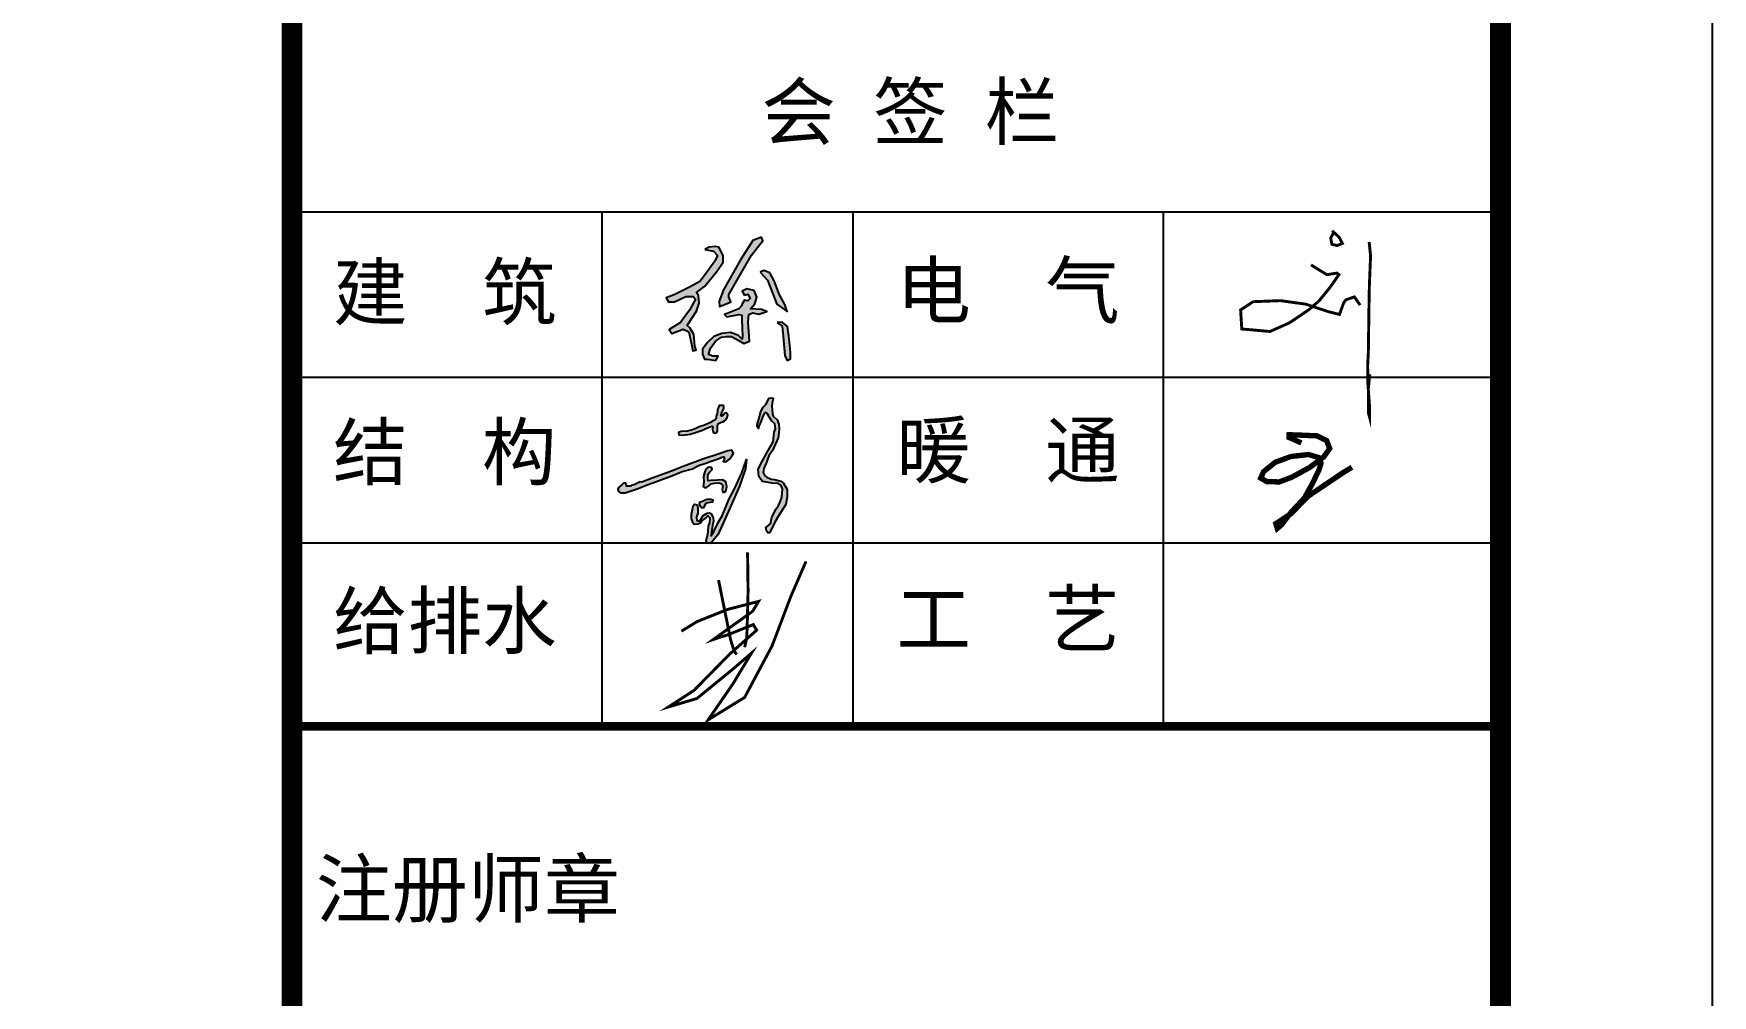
# Model space of a CAD drawing. Extents: x 1169373 to 1354985, y 649019 to 904199.
# Drawn here: x 1342315 to 1354985, y 682519 to 689782 of the extents above; entities that cross this region are included whole.
import ezdxf

# ---------------------------------------------------------------- set-up
doc = ezdxf.new("R2010")
doc.units = 0
doc.header["$LTSCALE"] = 1000
doc.header["$MEASUREMENT"] = 0
doc.layers.add('PUB_TITLE', color=4, linetype='Continuous')
doc.layers.add('图框', color=7, linetype='Continuous')
doc.styles.add('STYLE-黑体', font='simhei.ttf')
doc.styles.add('黑体', font='simhei.ttf')

msp = doc.modelspace()

# ---------------------------------------------------------------- hatches: boundary and pattern name
h = msp.add_hatch(color=256)
h.paths.add_polyline_path([(1347927, 687599), (1347965, 687572), (1347971, 687495), (1347985, 687350), (1348003, 687312), (1348028, 687326), (1348028, 687375), (1348018, 687476), (1348005, 687570), (1347964, 687602)])
h.paths.add_polyline_path([(1347797, 687979), (1347853, 687919), (1347925, 687738), (1348002, 687684), (1347984, 687735), (1347945, 687810), (1347905, 687914), (1347870, 687976), (1347825, 687993)])
h.paths.add_polyline_path([(1347681, 687806), (1347706, 687814), (1347723, 687780), (1347704, 687763), (1347679, 687768), (1347663, 687742), (1347658, 687725), (1347636, 687704), (1347548, 687669), (1347530, 687660), (1347546, 687643), (1347637, 687660), (1347660, 687655), (1347659, 687621), (1347664, 687498), (1347663, 687473), (1347634, 687502), (1347575, 687525), (1347510, 687517), (1347448, 687495), (1347398, 687447), (1347363, 687398), (1347364, 687362), (1347379, 687323), (1347400, 687323), (1347463, 687313), (1347480, 687346), (1347440, 687346), (1347408, 687358), (1347423, 687407), (1347460, 687459), (1347507, 687488), (1347544, 687494), (1347582, 687495), (1347632, 687467), (1347675, 687441), (1347717, 687459), (1347714, 687493), (1347708, 687603), (1347712, 687660), (1347740, 687674), (1347789, 687664), (1347849, 687683), (1347808, 687699), (1347725, 687702), (1347759, 687742), (1347773, 687790), (1347752, 687841), (1347697, 687854), (1347663, 687837)])
h.paths.add_polyline_path([(1347809, 688243), (1347744, 688220), (1347650, 688073), (1347521, 687847), (1347488, 687761), (1347491, 687720), (1347550, 687744), (1347577, 687756), (1347562, 687791), (1347561, 687811), (1347734, 688109), (1347796, 688189), (1347818, 688216)])
h.paths.add_polyline_path([(1347381, 688152), (1347446, 688139), (1347475, 688107), (1347456, 688062), (1347379, 687955), (1347344, 687909), (1347264, 687866), (1347154, 687811), (1347090, 687787), (1347107, 687755), (1347151, 687755), (1347237, 687797), (1347293, 687797), (1347310, 687777), (1347265, 687694), (1347197, 687601), (1347112, 687546), (1347132, 687518), (1347218, 687549), (1347260, 687529), (1347281, 687437), (1347290, 687385), (1347315, 687391), (1347306, 687422), (1347298, 687510), (1347269, 687557), (1347247, 687577), (1347317, 687686), (1347338, 687747), (1347333, 687805), (1347318, 687826), (1347378, 687871), (1347470, 687985), (1347518, 688055), (1347518, 688107), (1347487, 688168), (1347458, 688174), (1347414, 688168)])
h = msp.add_hatch(color=256)
h.paths.add_polyline_path([(1346945, 686374), (1347017, 686400), (1347144, 686446), (1347209, 686475), (1347288, 686496), (1347333, 686520), (1347387, 686538), (1347421, 686550), (1347480, 686571), (1347509, 686583), (1347525, 686586), (1347528, 686569), (1347520, 686551), (1347535, 686547), (1347544, 686551), (1347568, 686568), (1347582, 686587), (1347597, 686613), (1347584, 686637), (1347555, 686632), (1347489, 686609), (1347366, 686567), (1347216, 686512), (1347122, 686476), (1346983, 686424), (1346904, 686395), (1346892, 686398), (1346853, 686376), (1346826, 686370), (1346821, 686365), (1346789, 686365), (1346786, 686379), (1346780, 686389), (1346764, 686383), (1346755, 686375), (1346728, 686354), (1346723, 686341), (1346728, 686324), (1346743, 686313), (1346779, 686313), (1346878, 686346)])
h.paths.add_polyline_path([(1347484, 686837), (1347498, 686844), (1347516, 686849), (1347529, 686858), (1347539, 686865), (1347543, 686874), (1347550, 686883), (1347553, 686902), (1347541, 686918), (1347530, 686912), (1347519, 686900), (1347507, 686892), (1347501, 686906), (1347506, 686914), (1347512, 686926), (1347520, 686940), (1347524, 686952), (1347524, 686963), (1347521, 686972), (1347502, 686974), (1347490, 686973), (1347486, 686966), (1347482, 686954), (1347477, 686943), (1347475, 686926), (1347473, 686912), (1347467, 686891), (1347465, 686875), (1347455, 686863), (1347443, 686858), (1347423, 686844), (1347377, 686825), (1347337, 686811), (1347312, 686799), (1347288, 686790), (1347247, 686780), (1347201, 686777), (1347182, 686770), (1347185, 686751), (1347214, 686748), (1347271, 686757), (1347318, 686773), (1347364, 686786), (1347392, 686802), (1347420, 686812), (1347434, 686818), (1347440, 686812), (1347438, 686798), (1347441, 686780), (1347449, 686766), (1347459, 686764), (1347471, 686770), (1347476, 686781), (1347476, 686803), (1347477, 686823)])
h.paths.add_polyline_path([(1347405, 686404), (1347403, 686424), (1347403, 686452), (1347415, 686469), (1347436, 686490), (1347432, 686504), (1347407, 686508), (1347389, 686493), (1347379, 686464), (1347371, 686438), (1347373, 686398), (1347371, 686377), (1347368, 686361), (1347379, 686353), (1347394, 686353), (1347412, 686367), (1347426, 686382), (1347450, 686388), (1347484, 686389), (1347497, 686386), (1347511, 686378), (1347517, 686359), (1347512, 686339), (1347517, 686320), (1347527, 686319), (1347540, 686327), (1347546, 686360), (1347538, 686397), (1347515, 686411), (1347475, 686410), (1347426, 686408)], flags=17)
h.paths.add_polyline_path([(1347388, 686234), (1347403, 686238), (1347439, 686243), (1347440, 686261), (1347425, 686266), (1347397, 686266), (1347384, 686261), (1347364, 686251), (1347346, 686245), (1347341, 686230), (1347347, 686210), (1347356, 686200), (1347371, 686201), (1347375, 686213)], flags=17)
h.paths.add_polyline_path([(1347317, 686133), (1347327, 686160), (1347327, 686197), (1347322, 686222), (1347303, 686227), (1347292, 686216), (1347288, 686187), (1347280, 686152), (1347280, 686118), (1347292, 686085), (1347300, 686075), (1347328, 686077), (1347347, 686085), (1347363, 686107), (1347379, 686118), (1347391, 686127), (1347404, 686139), (1347421, 686123), (1347418, 686086), (1347408, 686062), (1347406, 686019), (1347397, 685979), (1347391, 685954), (1347398, 685933), (1347419, 685931), (1347442, 685951), (1347479, 685996), (1347519, 686084), (1347570, 686198), (1347643, 686365), (1347687, 686494), (1347695, 686566), (1347661, 686465), (1347604, 686345), (1347564, 686268), (1347511, 686140), (1347483, 686094), (1347449, 686023), (1347428, 685989), (1347430, 686020), (1347438, 686067), (1347447, 686100), (1347444, 686125), (1347432, 686152), (1347415, 686163), (1347397, 686160), (1347369, 686142), (1347356, 686123), (1347337, 686100), (1347320, 686105)])
msp.add_hatch(color=256).paths.add_polyline_path([(1347833, 686443), (1347820, 686468), (1347827, 686497), (1347843, 686539), (1347864, 686592), (1347891, 686633), (1347933, 686729), (1347940, 686766), (1347941, 686798), (1347939, 686832), (1347926, 686866), (1347897, 686892), (1347891, 686909), (1347888, 686944), (1347885, 686969), (1347888, 686990), (1347896, 687029), (1347885, 687032), (1347865, 687028), (1347842, 686982), (1347819, 686957), (1347801, 686921), (1347789, 686867), (1347776, 686830), (1347776, 686812), (1347786, 686800), (1347789, 686816), (1347805, 686858), (1347816, 686886), (1347832, 686917), (1347841, 686921), (1347851, 686912), (1347873, 686875), (1347887, 686855), (1347910, 686836), (1347915, 686797), (1347905, 686772), (1347897, 686699), (1347848, 686617), (1347817, 686556), (1347783, 686492), (1347789, 686436), (1347797, 686422), (1347815, 686400), (1347890, 686386), (1347935, 686385), (1347957, 686369), (1347966, 686343), (1347962, 686282), (1347949, 686245), (1347937, 686219), (1347919, 686194), (1347885, 686129), (1347877, 686079), (1347841, 686051), (1347845, 686027), (1347856, 686011), (1347868, 686011), (1347881, 686034), (1347908, 686093), (1347935, 686135), (1347970, 686190), (1347992, 686226), (1348003, 686284), (1348003, 686339), (1347975, 686388), (1347953, 686402), (1347906, 686414), (1347882, 686416), (1347849, 686433)])

# ---------------------------------------------------------------- linework, layer by layer
for points in [[(1347809, 688243), (1347744, 688220), (1347650, 688073), (1347521, 687847), (1347488, 687761), (1347491, 687720), (1347550, 687744), (1347577, 687756), (1347562, 687791), (1347561, 687811), (1347734, 688109), (1347796, 688189), (1347818, 688216), (1347809, 688243)], [(1347381, 688152), (1347446, 688139), (1347475, 688107), (1347456, 688062), (1347379, 687955), (1347344, 687909), (1347264, 687866), (1347154, 687811), (1347090, 687787), (1347107, 687755), (1347151, 687755), (1347237, 687797), (1347293, 687797), (1347310, 687777), (1347265, 687694), (1347197, 687601), (1347112, 687546), (1347132, 687518), (1347218, 687549), (1347260, 687529), (1347281, 687437), (1347290, 687385), (1347315, 687391), (1347306, 687422), (1347298, 687510), (1347269, 687557), (1347247, 687577), (1347317, 687686), (1347338, 687747), (1347333, 687805), (1347318, 687826), (1347378, 687871), (1347470, 687985), (1347518, 688055), (1347518, 688107), (1347487, 688168), (1347458, 688174), (1347414, 688168), (1347381, 688152)], [(1347797, 687979), (1347853, 687919), (1347925, 687738), (1348002, 687684), (1347984, 687735), (1347945, 687810), (1347905, 687914), (1347870, 687976), (1347825, 687993), (1347797, 687979)], [(1347681, 687806), (1347706, 687814), (1347706, 687814), (1347723, 687780), (1347704, 687763), (1347679, 687768), (1347663, 687742), (1347658, 687725), (1347636, 687704), (1347548, 687669), (1347530, 687660), (1347546, 687643), (1347546, 687643), (1347637, 687660), (1347660, 687655), (1347659, 687621), (1347664, 687498), (1347663, 687473), (1347634, 687502), (1347575, 687525), (1347510, 687517), (1347448, 687495), (1347398, 687447), (1347363, 687398), (1347364, 687362), (1347379, 687323), (1347400, 687323), (1347463, 687313), (1347480, 687346), (1347440, 687346), (1347408, 687358), (1347423, 687407), (1347460, 687459), (1347507, 687488), (1347544, 687494), (1347582, 687495), (1347632, 687467), (1347675, 687441), (1347717, 687459), (1347714, 687493), (1347708, 687603), (1347712, 687660), (1347740, 687674), (1347789, 687664), (1347849, 687683), (1347808, 687699), (1347725, 687702), (1347759, 687742), (1347773, 687790), (1347752, 687841), (1347697, 687854), (1347663, 687837), (1347681, 687806)], [(1347927, 687599), (1347965, 687572), (1347971, 687495), (1347985, 687350), (1348003, 687312), (1348028, 687326), (1348028, 687375), (1348018, 687476), (1348005, 687570), (1347964, 687602), (1347927, 687599)], [(1347388, 686234), (1347375, 686213), (1347371, 686201), (1347356, 686200), (1347347, 686210), (1347341, 686230), (1347346, 686245), (1347364, 686251), (1347384, 686261), (1347397, 686266), (1347425, 686266), (1347440, 686261), (1347439, 686243), (1347403, 686238), (1347388, 686234), (1347388, 686234)]]:
    msp.add_lwpolyline(points)
for points, const_width in [([(1352115, 688293), (1352168, 688243), (1352192, 688197), (1352154, 688181), (1352113, 688190), (1352104, 688238), (1352123, 688274)], 22), ([(1352394, 688208), (1352405, 688103), (1352396, 687889), (1352393, 687736), (1352388, 687372), (1352383, 687279), (1352384, 687145), (1352396, 686983), (1352396, 686889), (1352389, 686915), (1352388, 687102), (1352399, 687209)], 22), ([(1351955, 688035), (1352075, 687961), (1352151, 687973), (1352166, 687961), (1352097, 687863), (1352017, 687764), (1351940, 687697), (1351795, 687599), (1351646, 687532), (1351433, 687551), (1351424, 687695), (1351519, 687757), (1351725, 687765), (1351917, 687738), (1352082, 687683), (1352170, 687661), (1352202, 687748), (1352218, 687771), (1352283, 687793), (1352326, 687731)], 22), ([(1351883, 686691), (1351789, 686732), (1351790, 686752), (1351839, 686751), (1352000, 686744), (1352074, 686707), (1352096, 686648), (1352051, 686585), (1351946, 686506), (1351811, 686432), (1351715, 686396), (1351621, 686399), (1351576, 686425), (1351597, 686473), (1351686, 686545), (1351804, 686588), (1351935, 686603), (1352011, 686581), (1352031, 686537), (1352015, 686486), (1351967, 686386), (1351905, 686274), (1351805, 686167), (1351734, 686074), (1351701, 686045), (1351690, 686081), (1351805, 686157), (1351930, 686286), (1352191, 686462), (1352264, 686507)], 40.8), ([(1347703, 685864), (1347707, 685572), (1347701, 685333), (1347697, 685216), (1347681, 685148)], 22), ([(1347204, 685269), (1347321, 685341), (1347554, 685434), (1347786, 685494), (1347742, 685420), (1347444, 685206), (1347554, 685242), (1347746, 685319), (1347772, 685277), (1347567, 685095), (1347299, 684822), (1347106, 684697), (1347321, 684761), (1347595, 684985), (1347733, 685104), (1347593, 684872), (1347406, 684600), (1347681, 684769), (1347888, 685158), (1348029, 685530), (1348144, 685796)], 22), ([(1347484, 685655), (1347575, 685206), (1347601, 685120), (1347621, 685093)], 22)]:
    msp.add_lwpolyline(points, dxfattribs=dict(const_width=const_width))
for points in [[(1347288, 686790), (1347247, 686780), (1347201, 686777), (1347182, 686770), (1347185, 686751), (1347214, 686748), (1347271, 686757), (1347318, 686773), (1347364, 686786), (1347392, 686802), (1347420, 686812), (1347434, 686818), (1347434, 686818), (1347440, 686812), (1347438, 686798), (1347441, 686780), (1347449, 686766), (1347459, 686764), (1347471, 686770), (1347476, 686781), (1347476, 686803), (1347477, 686823), (1347484, 686837), (1347498, 686844), (1347516, 686849), (1347529, 686858), (1347539, 686865), (1347543, 686874), (1347550, 686883), (1347553, 686902), (1347541, 686918), (1347530, 686912), (1347519, 686900), (1347507, 686892), (1347507, 686892), (1347507, 686892), (1347501, 686906), (1347506, 686914), (1347512, 686926), (1347520, 686940), (1347524, 686952), (1347524, 686963), (1347521, 686972), (1347502, 686974), (1347490, 686973), (1347486, 686966), (1347482, 686954), (1347477, 686943), (1347475, 686926), (1347473, 686912), (1347467, 686891), (1347465, 686875), (1347455, 686863), (1347443, 686858), (1347423, 686844), (1347377, 686825), (1347337, 686811), (1347312, 686799), (1347288, 686790)], [(1347832, 686917), (1347816, 686886), (1347805, 686858), (1347789, 686816), (1347786, 686800), (1347776, 686812), (1347776, 686830), (1347789, 686867), (1347801, 686921), (1347819, 686957), (1347842, 686982), (1347865, 687028), (1347885, 687032), (1347896, 687029), (1347888, 686990), (1347885, 686969), (1347888, 686944), (1347891, 686909), (1347897, 686892), (1347926, 686866), (1347939, 686832), (1347941, 686798), (1347940, 686766), (1347933, 686729), (1347891, 686633), (1347864, 686592), (1347843, 686539), (1347827, 686497), (1347820, 686468), (1347833, 686443), (1347849, 686433), (1347882, 686416), (1347906, 686414), (1347953, 686402), (1347975, 686388), (1348003, 686339), (1348003, 686284), (1347992, 686226), (1347970, 686190), (1347935, 686135), (1347908, 686093), (1347881, 686034), (1347868, 686011), (1347856, 686011), (1347845, 686027), (1347841, 686051), (1347877, 686079), (1347885, 686129), (1347919, 686194), (1347937, 686219), (1347949, 686245), (1347962, 686282), (1347966, 686343), (1347957, 686369), (1347935, 686385), (1347890, 686386), (1347815, 686400), (1347797, 686422), (1347789, 686436), (1347783, 686492), (1347817, 686556), (1347848, 686617), (1347897, 686699), (1347905, 686772), (1347915, 686797), (1347910, 686836), (1347887, 686855), (1347873, 686875), (1347851, 686912), (1347841, 686921), (1347832, 686917)], [(1346892, 686398), (1346853, 686376), (1346826, 686370), (1346821, 686365), (1346789, 686365), (1346786, 686379), (1346780, 686389), (1346764, 686383), (1346755, 686375), (1346728, 686354), (1346723, 686341), (1346728, 686324), (1346743, 686313), (1346779, 686313), (1346878, 686346), (1346945, 686374), (1347017, 686400), (1347144, 686446), (1347209, 686475), (1347288, 686496), (1347333, 686520), (1347387, 686538), (1347421, 686550), (1347480, 686571), (1347509, 686583), (1347525, 686586), (1347528, 686569), (1347520, 686551), (1347535, 686547), (1347544, 686551), (1347568, 686568), (1347582, 686587), (1347597, 686613), (1347584, 686637), (1347555, 686632), (1347489, 686609), (1347366, 686567), (1347216, 686512), (1347122, 686476), (1346983, 686424), (1346904, 686395), (1346892, 686398)], [(1347280, 686118), (1347280, 686152), (1347288, 686187), (1347292, 686216), (1347303, 686227), (1347322, 686222), (1347327, 686197), (1347327, 686160), (1347317, 686133), (1347320, 686105), (1347337, 686100), (1347356, 686123), (1347369, 686142), (1347397, 686160), (1347415, 686163), (1347432, 686152), (1347444, 686125), (1347447, 686100), (1347438, 686067), (1347430, 686020), (1347428, 685989), (1347449, 686023), (1347483, 686094), (1347511, 686140), (1347564, 686268), (1347604, 686345), (1347661, 686465), (1347695, 686566), (1347687, 686494), (1347643, 686365), (1347570, 686198), (1347519, 686084), (1347479, 685996), (1347442, 685951), (1347419, 685931), (1347398, 685933), (1347391, 685954), (1347397, 685979), (1347406, 686019), (1347408, 686062), (1347418, 686086), (1347418, 686086), (1347421, 686123), (1347404, 686139), (1347391, 686127), (1347379, 686118), (1347363, 686107), (1347347, 686085), (1347328, 686077), (1347300, 686075), (1347292, 686085), (1347280, 686118)], [(1347403, 686424), (1347403, 686452), (1347415, 686469), (1347436, 686490), (1347432, 686504), (1347407, 686508), (1347389, 686493), (1347379, 686464), (1347371, 686438), (1347373, 686398), (1347371, 686377), (1347368, 686361), (1347379, 686353), (1347394, 686353), (1347412, 686367), (1347426, 686382), (1347450, 686388), (1347484, 686389), (1347497, 686386), (1347511, 686378), (1347517, 686359), (1347512, 686339), (1347517, 686320), (1347527, 686319), (1347540, 686327), (1347546, 686360), (1347538, 686397), (1347515, 686411), (1347475, 686410), (1347426, 686408), (1347405, 686404), (1347403, 686424)]]:
    msp.add_lwpolyline(points, close=True)
at = {"layer": 'PUB_TITLE'}
msp.add_lwpolyline([(1236105, 649019), (1354985, 649019), (1354985, 716219), (1236105, 716219)], close=True, dxfattribs=at)
at = {"layer": 'PUB_TITLE', "const_width": 160}
msp.add_lwpolyline([(1240105, 650619), (1353385, 650619), (1353385, 714619), (1240105, 714619)], close=True, dxfattribs=at)
at = {"layer": '图框', "color": 4}
msp.add_line((1344265, 714619), (1344265, 650619), dxfattribs=at)
at = {"layer": '图框', "color": 0}
for p, q in [((1344265, 688435), (1353349, 688435)), ((1344265, 687186), (1353349, 687186)), ((1344265, 685936), (1353349, 685936)), ((1344265, 684550), (1353385, 684550))]:
    msp.add_line(p, q, dxfattribs=at)
at = {"layer": '图框', "color": 4, "const_width": 158}
msp.add_lwpolyline([(1344265, 714619), (1344265, 650619)], dxfattribs=at)
msp.add_lwpolyline([(1344265, 714619), (1353385, 714619), (1353385, 650619), (1344265, 650619)], close=True, dxfattribs=at)
at = {"layer": '图框', "color": 0}
for points in [[(1346607, 684550), (1346607, 688435)], [(1348501, 684550), (1348501, 688435)], [(1350843, 684550), (1350843, 688435)]]:
    msp.add_lwpolyline(points, dxfattribs=at)
at = {"layer": '图框', "color": 0, "const_width": 64.5}
msp.add_lwpolyline([(1344265, 684550), (1353385, 684550)], dxfattribs=at)

# ---------------------------------------------------------------- texts
at = {"layer": '图框', "color": 0, "style": 'STYLE-黑体'}
for s, p in [('会 签 栏', (1347807, 688985)), ('电  气', (1348826, 687636)), ('建  筑', (1344575, 687623)), ('结  构', (1344575, 686416)), ('暖  通', (1348826, 686430)), ('给排水', (1344575, 685142)), ('工  艺', (1348826, 685155))]:
    msp.add_text(s, height=412.3, dxfattribs=at).set_placement(p)
at = {"layer": '图框', "color": 4, "style": '黑体'}
msp.add_text('注册师章', height=420.7, dxfattribs=at).set_placement((1344445, 683113))

doc.saveas('drawing.dxf')
